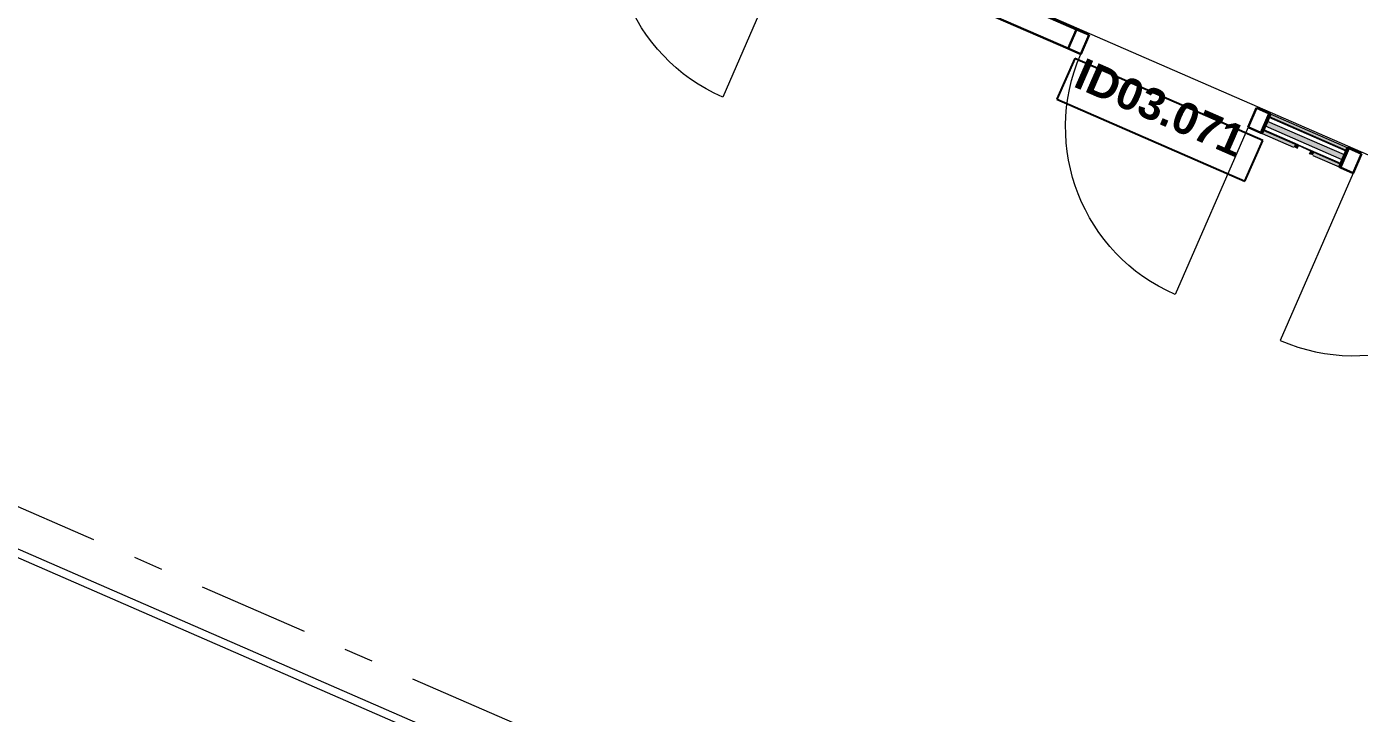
# Model space of a CAD drawing. Header units: millimetres. Extents: x -35034 to 431752, y -71616 to 25069.
# Drawn here: x 309096 to 315447, y -35092 to -31822 of the extents above; entities that cross this region are included whole.
import ezdxf
from ezdxf.enums import TextEntityAlignment as Align

# ---------------------------------------------------------------- set-up
doc = ezdxf.new("R2010")
doc.units = ezdxf.units.MM
doc.header["$MEASUREMENT"] = 0
doc.linetypes.add('Double Dashed', pattern=[1093.611073, 529.166651, -211.666656, 141.111112, -211.666656])
for name, color, linetype in [('New_A-05-M_Gross_Int_Circulation', 7, 'Continuous'), ('New_A-15-MG_Structural_Grid_Phase_2', 7, 'Continuous'), ('New_A-20-M_Floor_Slab', 7, 'Continuous'), ('New_A-20-M_Roof', 7, 'Continuous'), ('New_A-25-M_Wall_Int', 7, 'Continuous'), ('New_ArchiCAD Door Markers', 7, 'Continuous'), ('New_ArchiCAD Doors', 7, 'Continuous')]:
    doc.layers.add(name, color=color, linetype=linetype)
for name, color, linetype, lineweight, true_color in [('New_A-05-M_Gross_Int_Circulation_Pen_No__74', 7, 'Continuous', 20, 0x606060), ('New_A-15-MG_Structural_Grid_Phase_2_Pen_No__222', 7, 'Continuous', 13, 0x65af33), ('New_A-25-M_Wall_Int_Pen_No__107', 7, 'Continuous', 15, 0xa6a6a6), ('New_ArchiCAD Doors_Pen_No__43', 7, 'Continuous', 30, 0x444444), ('New_ArchiCAD Doors_Pen_No__63', 7, 'Continuous', 20, 0x606060)]:
    doc.layers.add(name, color=color, linetype=linetype, lineweight=lineweight, true_color=true_color)
for name, color, linetype, lineweight in [('New_A-20-M_Floor_Slab_Pen_No__89', 8, 'Continuous', 20), ('New_A-20-M_Roof_Pen_No__92', 8, 'Continuous', 13), ('New_A-25-M_Wall_Int_Pen_No__1', 7, 'Continuous', 13), ('New_ArchiCAD Door Markers_Pen_No__1', 7, 'Continuous', 13), ('New_ArchiCAD Door Markers_Pen_No__5', 7, 'Continuous', 25), ('New_ArchiCAD Doors_Pen_No__1', 7, 'Continuous', 13), ('New_ArchiCAD Zone Stamps_Pen_No__6', 7, 'Continuous', 35)]:
    doc.layers.add(name, color=color, linetype=linetype, lineweight=lineweight)
doc.styles.add('GENERATED_STYLE_1', font='')
doc.styles.add('GENERATED_STYLE_2', font='')
doc.styles.add('GENERATED_STYLE_3', font='')
doc.styles.add('GENERATED_STYLE_4', font='')
doc.styles.get('GENERATED_STYLE_1').set_extended_font_data('Swis721 BT', bold=True)
doc.styles.get('GENERATED_STYLE_2').set_extended_font_data('Arial', bold=True)
doc.styles.get('GENERATED_STYLE_3').set_extended_font_data('Arial')
doc.styles.get('GENERATED_STYLE_4').set_extended_font_data('Swis721 BT')

# ---------------------------------------------------------------- blocks, each defined once
blk = doc.blocks.new('Roof_17_2', base_point=(296911.4, -52585.4))
at = {"layer": 'New_A-20-M_Roof_Pen_No__92', "linetype": 'Continuous', "flags": 128}
blk.add_lwpolyline([(306635, -33296.4), (323801.1, -40781.7)], dxfattribs=at)
blk = doc.blocks.new('Corridor 02-Third_INB 3152_63_2', base_point=(314166.9, -30973.4))
at = {"layer": 'New_A-05-M_Gross_Int_Circulation_Pen_No__74', "linetype": 'Continuous'}
blk.add_line((310440.3, -30231.4), (329665.6, -38614.6), dxfattribs=at)
at = {"layer": 'New_ArchiCAD Zone Stamps_Pen_No__6'}
for tag, height, style, p in [('ROOM_NAME', 250, 'GENERATED_STYLE_2', (313334.1, -29413.8)), ('zoneNameLine2', 250, 'GENERATED_STYLE_2', (313145.7, -29846)), ('ROOM_NUMBER', 200, 'GENERATED_STYLE_3', (312957.3, -30266.7)), ('measuredAreaCode', 200, 'GENERATED_STYLE_3', (312800.2, -30626.8)), ('ROOM_HOLES_PRM', 200, 'GENERATED_STYLE_3', (313107.6, -30760.8)), ('DUMMY_649', 200, 'GENERATED_STYLE_3', (313736.8, -31035.2)), ('DUMMY_650', 133.3, 'GENERATED_STYLE_3', (314016.1, -31141.7))]:
    blk.add_attdef(tag, text='', height=height, rotation=336.44041, dxfattribs=dict(at, style=style)).set_placement(p, align=Align.TOP_LEFT)
blk = doc.blocks.new('Slab_6_2', base_point=(319508.7, -20986.7))
at = {"layer": 'New_A-20-M_Floor_Slab_Pen_No__89', "linetype": 'Continuous', "flags": 128}
blk.add_lwpolyline([(319508.7, -20986.7), (306424.3, -33162.5), (323848.8, -40760.4)], dxfattribs=at)
blk = doc.blocks.new('*X1067', base_point=(341458.1, 0))
at = {"layer": 'New_A-25-M_Wall_Int_Pen_No__107', "linetype": 'Continuous'}
blk.add_hatch(color=256, dxfattribs=at).paths.add_polyline_path([(315008.6, -32273), (314998.6, -32296), (315365.3, -32455.9), (315375.3, -32433)])
blk = doc.blocks.new('Door with Sidelight on Side 2 19_11')
at = {"layer": 'New_ArchiCAD Doors_Pen_No__1', "linetype": 'Continuous'}
for p, q in [((-755, 0), (-755, -15)), ((755, 0), (755, -15)), ((-755, -15), (-755, -18)), ((-755, -18), (-755, -37)), ((-755, -37), (-755, -62)), ((-755, -62), (-755, -82)), ((755, -15), (755, -18)), ((755, -18), (755, -37)), ((755, -37), (755, -62)), ((755, -62), (755, -82)), ((-755, -82), (-755, -85)), ((-755, -85), (-755, -100)), ((755, -82), (755, -85)), ((755, -85), (755, -100))]:
    blk.add_line(p, q, dxfattribs=at)
at = {"layer": 'New_ArchiCAD Doors_Pen_No__43', "linetype": 'Continuous'}
for p, q in [((-748, 0), (-755, 0)), ((-755, 0), (-755, -100)), ((-682, 0), (-748, 0)), ((-748, 0), (-748, -100)), ((-254, 0), (-682, 0)), ((-682, 0), (-682, -100)), ((-682, -100), (-682, 0)), ((-254, -100), (-254, 0)), ((-188, 0), (-254, 0)), ((-254, 0), (-254, -100)), ((-188, -100), (-188, 0)), ((748, 0), (682, 0)), ((682, 0), (682, -100)), ((748, 0), (755, 0)), ((748, -100), (748, 0)), ((755, 0), (755, -100)), ((-748, -100), (-755, -100)), ((-748, -100), (-682, -100)), ((-682, -100), (-254, -100)), ((-254, -100), (-188, -100)), ((682, -100), (748, -100)), ((748, -100), (755, -100))]:
    blk.add_line(p, q, dxfattribs=at)
at = {"layer": 'New_ArchiCAD Doors_Pen_No__63', "linetype": 'Continuous'}
blk.add_line((682, 0), (682, 870), dxfattribs=at)
blk.add_arc((682, 0), 870, 90, 180, dxfattribs=at)
blk = doc.blocks.new('Door Stamp 17_18')
at = {"layer": 'New_ArchiCAD Door Markers_Pen_No__5', "linetype": 'Continuous'}
for p, q in [((206.6, 241.9), (-770.5, 241.9)), ((-770.5, 241.9), (-770.5, 30.2)), ((206.6, 241.9), (-770.5, 241.9)), ((206.6, 30.2), (206.6, 241.9)), ((-770.5, 30.2), (206.6, 30.2))]:
    blk.add_line(p, q, dxfattribs=at)
at = {"layer": 'New_ArchiCAD Door Markers_Pen_No__1', "style": 'GENERATED_STYLE_1'}
blk.add_attdef('AC_WIDO_ID', text='', height=150, rotation=180, dxfattribs=at).set_placement((147.8, 286.5), align=Align.BOTTOM_LEFT)
blk = doc.blocks.new('Wall_308_2', base_point=(329496.6, -38659.6))
at = {"layer": 'New_A-25-M_Wall_Int_Pen_No__107', "linetype": 'Continuous', "lineweight": 0, "true_color": 0x535353}
for points in [[(315017.8, -32252), (315016.6, -32254.7), (315383.3, -32414.7), (315384.5, -32411.9)], [(314991, -32313.4), (314989.8, -32316.1), (315153.2, -32387.4), (315154.4, -32384.7)], [(315147.2, -32401.2), (315150, -32402.4), (315156, -32388.6), (315153.2, -32387.4)], [(315153.2, -32387.4), (315156, -32388.6), (315157.2, -32385.9), (315154.4, -32384.7)], [(315157.2, -32385.9), (315156, -32388.6), (315356.5, -32476.1), (315357.7, -32473.3)], [(315208.6, -32427.9), (315211.4, -32429.1), (315217.4, -32415.4), (315214.6, -32414.2)]]:
    blk.add_hatch(color=251, dxfattribs=at).paths.add_polyline_path(points)
at = {"layer": 'New_A-25-M_Wall_Int_Pen_No__107', "linetype": 'Continuous'}
for points in [[(315023.8, -32238.2), (315017.8, -32252), (315384.5, -32411.9), (315390.5, -32398.2)], [(314983.8, -32329.9), (315133.5, -32395.2), (315139.5, -32381.4), (314989.8, -32316.1)], [(315133.5, -32395.2), (315147.2, -32401.2), (315153.2, -32387.4), (315139.5, -32381.4)], [(315211.4, -32429.1), (315225.1, -32435.1), (315231.1, -32421.4), (315217.4, -32415.4)], [(315231.1, -32421.4), (315225.1, -32435.1), (315350.5, -32489.8), (315356.5, -32476.1)]]:
    blk.add_hatch(color=256, dxfattribs=at).paths.add_polyline_path(points)
at = {"layer": 'New_A-25-M_Wall_Int_Pen_No__1', "linetype": 'Continuous'}
for p, q in [((315008.6, -32273), (315016.6, -32254.7)), ((315016.6, -32254.7), (315017.8, -32252)), ((315383.3, -32414.7), (315016.6, -32254.7)), ((315017.8, -32252), (315023.8, -32238.2)), ((315384.5, -32411.9), (315017.8, -32252)), ((314983.8, -32329.9), (314989.8, -32316.1)), ((314989.8, -32316.1), (314991, -32313.4)), ((315139.5, -32381.4), (314989.8, -32316.1)), ((314991, -32313.4), (314998.6, -32296)), ((315154.4, -32384.7), (314991, -32313.4)), ((314998.6, -32296), (315008.6, -32273)), ((315365.3, -32455.9), (314998.6, -32296)), ((315375.3, -32433), (315008.6, -32273)), ((315153.2, -32387.4), (315139.5, -32381.4)), ((315153.2, -32387.4), (315147.2, -32401.2)), ((315157.2, -32385.9), (315154.4, -32384.7)), ((315357.7, -32473.3), (315157.2, -32385.9)), ((315150, -32402.4), (315156, -32388.6)), ((315214.6, -32414.2), (315156, -32388.6)), ((315208.6, -32427.9), (315214.6, -32414.2)), ((315211.4, -32429.1), (315217.4, -32415.4)), ((315231.1, -32421.4), (315217.4, -32415.4)), ((315356.5, -32476.1), (315231.1, -32421.4)), ((315365.3, -32455.9), (315375.3, -32433)), ((315375.3, -32433), (315383.3, -32414.7)), ((315383.3, -32414.7), (315384.5, -32411.9)), ((315384.5, -32411.9), (315390.5, -32398.2)), ((315350.5, -32489.8), (315356.5, -32476.1)), ((315356.5, -32476.1), (315357.7, -32473.3)), ((315357.7, -32473.3), (315365.3, -32455.9))]:
    blk.add_line(p, q, dxfattribs=at)
at = {"layer": 'New_A-25-M_Wall_Int_Pen_No__1', "linetype": 'Continuous', "flags": 128}
for points in [[(315390.5, -32398.2), (315023.8, -32238.2)], [(314983.8, -32329.9), (315133.5, -32395.2)], [(315225.1, -32435.1), (315350.5, -32489.8)]]:
    blk.add_lwpolyline(points, dxfattribs=at)
at = {"layer": 'New_A-25-M_Wall_Int', "color": 250, "lineweight": 50, "true_color": 0x2a2a2a}
blk.add_blockref('*X1067', (341458.1, 0), dxfattribs=at)
at = {"layer": 'New_ArchiCAD Door Markers'}
ref = blk.add_blockref('Door Stamp 17_18', (314291.7, -32028), dxfattribs=dict(at, rotation=156.4356490361658))
ref.add_attrib('AC_WIDO_ID', 'ID03.071', dxfattribs={"layer": 'New_ArchiCAD Door Markers_Pen_No__1', "color": 7, "height": 150, "rotation": 336.43565, "style": 'GENERATED_STYLE_1'}).set_placement((314059.6, -32145.9), align=Align.BOTTOM_LEFT)
at = {"layer": 'New_ArchiCAD Doors', "color": 251, "linetype": 'Continuous', "lineweight": 20, "true_color": 0x606060, "xscale": -1, "zscale": 1000, "rotation": 156.4356490361658}
for p in [(312135.7, -31087.7), (314291.7, -32028)]:
    blk.add_blockref('Door with Sidelight on Side 2 19_11', p, dxfattribs=at)
at = {"layer": 'New_ArchiCAD Doors', "color": 251, "linetype": 'Continuous', "lineweight": 20, "true_color": 0x606060, "zscale": 1000, "rotation": 156.4356490361658}
blk.add_blockref('Door with Sidelight on Side 2 19_11', (316042.5, -32791.6), dxfattribs=at)
blk = doc.blocks.new('Standard grid marker_12')
at = {"layer": 'New_A-15-MG_Structural_Grid_Phase_2_Pen_No__222', "linetype": 'Double Dashed'}
blk.add_line((1316.9, 0), (57054.5, 0), dxfattribs=at)
at = {"layer": 'New_A-15-MG_Structural_Grid_Phase_2_Pen_No__222', "style": 'GENERATED_STYLE_4'}
for tag, p in [('AC_MarkerText_1_0', (-500, 43.4)), ('AC_MarkerText_1_1', (58871.4, 43.4))]:
    blk.add_attdef(tag, text='', height=350, rotation=180, dxfattribs=at).set_placement(p, align=Align.MIDDLE_CENTER)

msp = doc.modelspace()

# ---------------------------------------------------------------- block references
at = {"layer": 'New_A-05-M_Gross_Int_Circulation', "linetype": 'Continuous'}
msp.add_blockref('Corridor 02-Third_INB 3152_63_2', (314166.9, -30973.4), dxfattribs=at)
at = {"layer": 'New_A-15-MG_Structural_Grid_Phase_2', "color": 8, "linetype": 'Continuous', "lineweight": 15, "zscale": 1000, "rotation": 156.4404115839929}
msp.add_blockref('Standard grid marker_12', (358741.6, -55774.3), dxfattribs=at)
at = {"layer": 'New_A-20-M_Floor_Slab', "color": 8, "linetype": 'Continuous', "lineweight": 20}
msp.add_blockref('Slab_6_2', (319508.7, -20986.7), dxfattribs=at)
at = {"layer": 'New_A-20-M_Roof', "color": 8, "linetype": 'Continuous', "lineweight": 13}
msp.add_blockref('Roof_17_2', (296911.4, -52585.4), dxfattribs=at)
at = {"layer": 'New_A-25-M_Wall_Int', "color": 250, "lineweight": 50, "true_color": 0x2a2a2a}
msp.add_blockref('Wall_308_2', (329496.6, -38659.6), dxfattribs=at)

doc.saveas('drawing.dxf')
